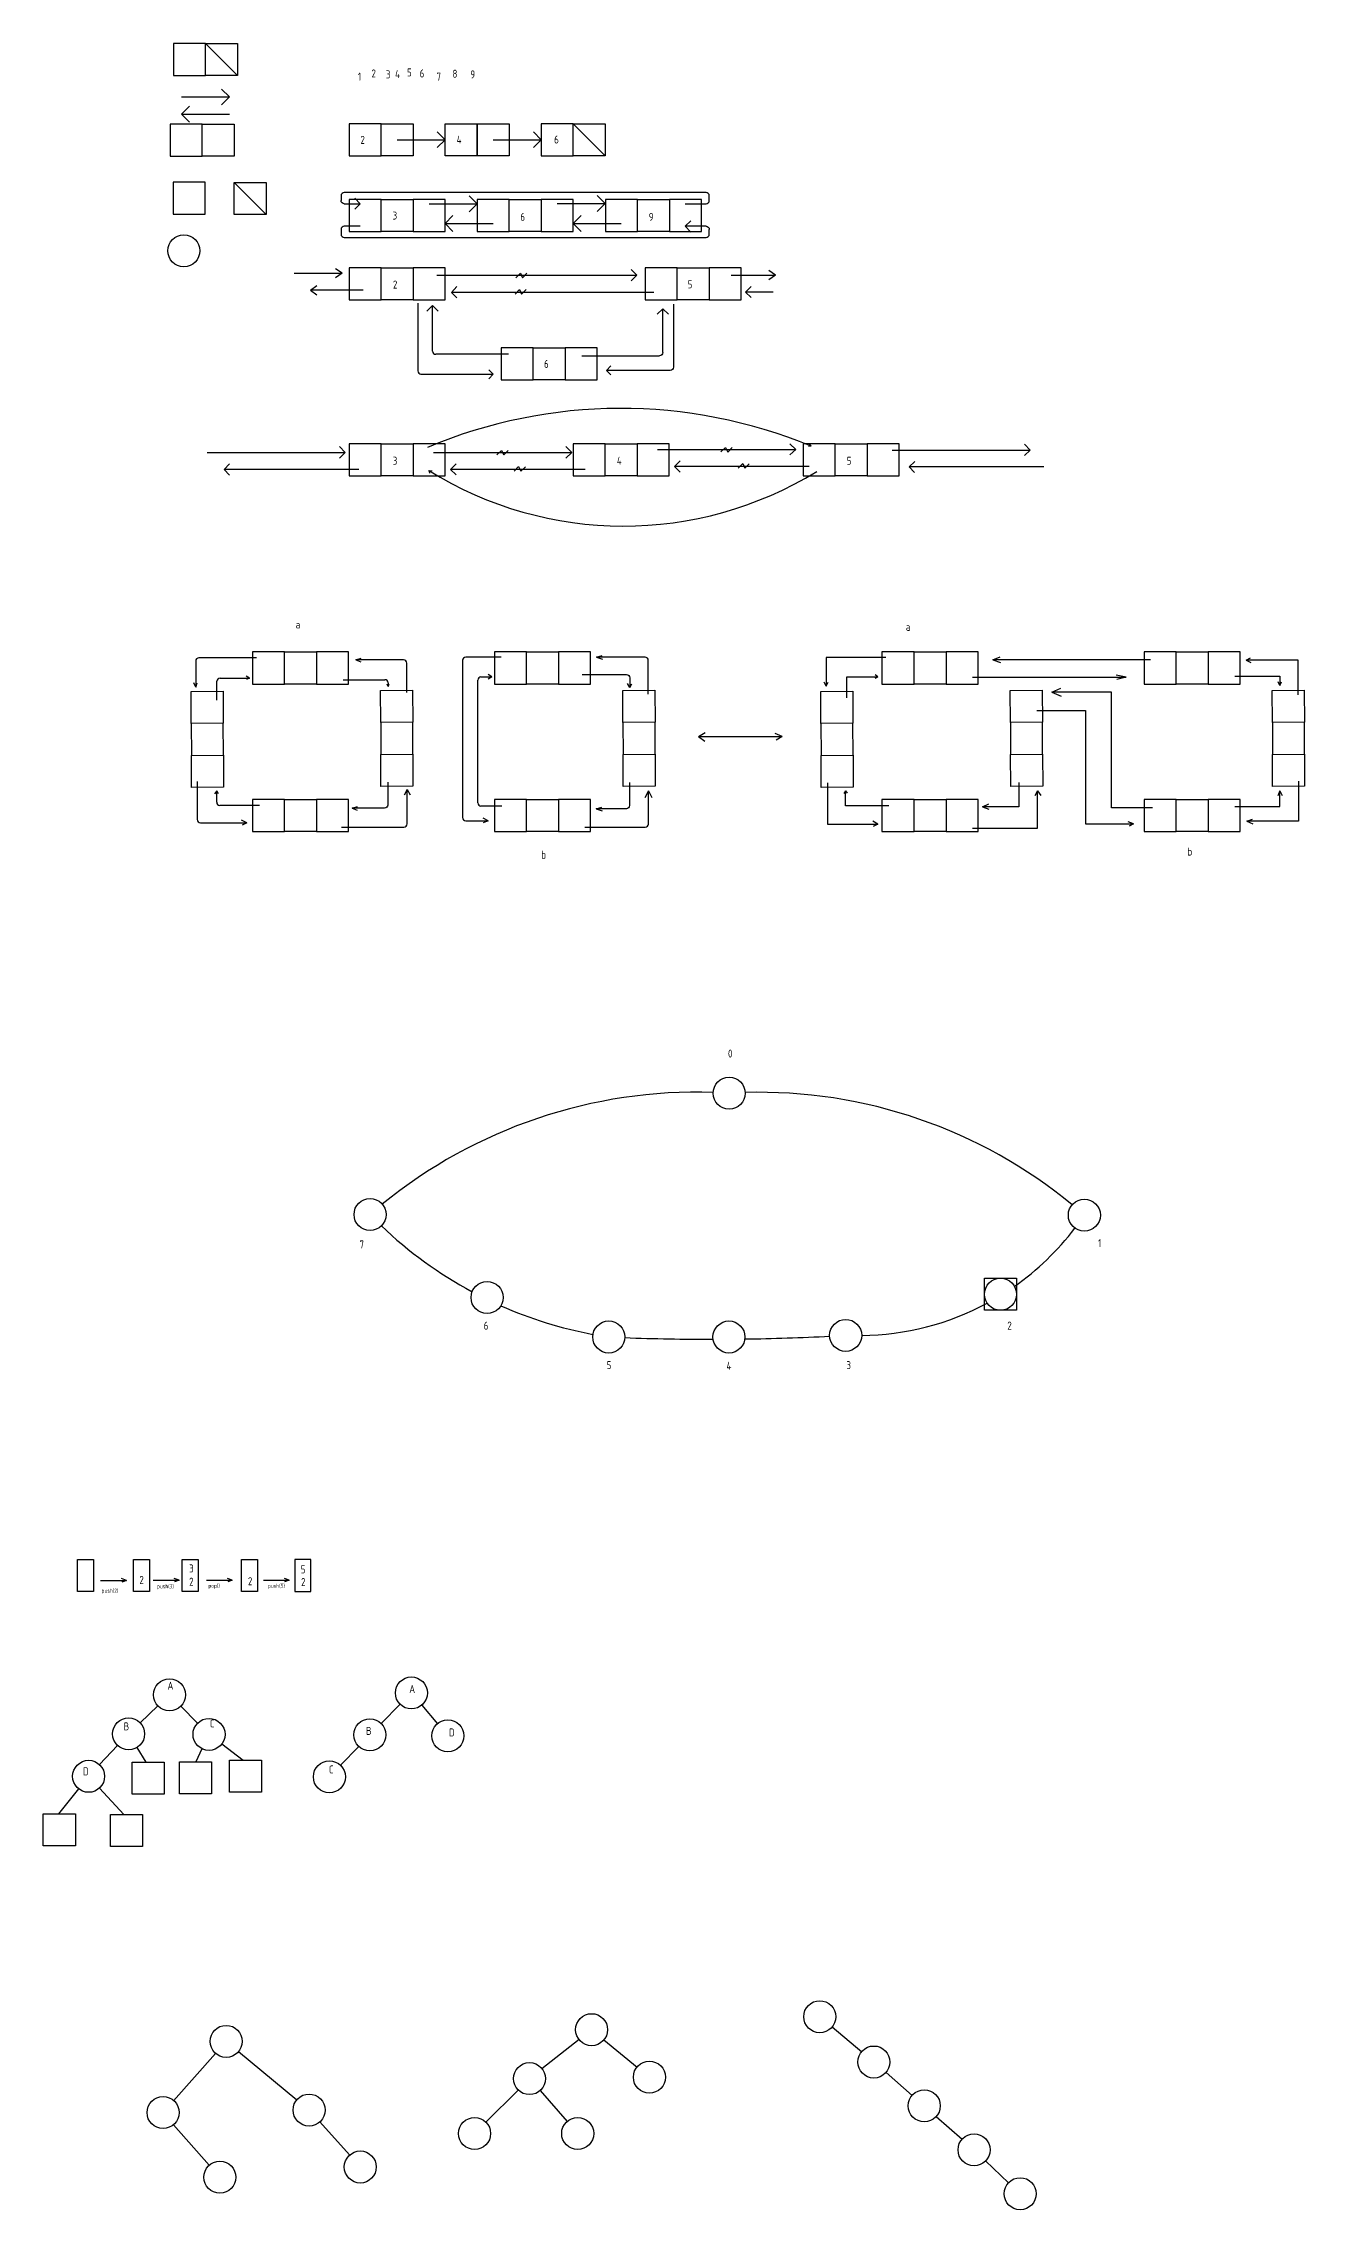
# Model space of a CAD drawing. Header units: millimetres. Extents: x -3721 to 5969, y -28524 to 702.
# Drawn here: x -1910 to 5969, y -12834 to 702 of the extents above; entities that cross this region are included whole.
import ezdxf

# ---------------------------------------------------------------- set-up
doc = ezdxf.new("R2010")
doc.units = ezdxf.units.MM
doc.styles.add('ГОСТ 2.304', font='CS_Gost2304.shx')

msp = doc.modelspace()

# ---------------------------------------------------------------- linework, layer by layer
at = {"ltscale": 100}
for p, q in [((-897, 702), (-697, 502)), ((-747, 367), (-796, 416)), ((-1047, 367), (-747, 367)), ((-1047, 260), (-997, 309)), ((-747, 367), (-796, 317)), ((-1047, 260), (-747, 260)), ((-1047, 260), (-997, 210)), ((600, 100), (551, 149)), ((600, 200), (800, 200)), ((600, 0), (600, 200)), ((800, 200), (800, 0)), ((800, 200), (1000, 200)), ((800, 0), (800, 200)), ((1000, 200), (1000, 0)), ((1200, 100), (1151, 149)), ((1400, 200), (1600, 0)), ((300, 100), (600, 100)), ((600, 100), (551, 51)), ((800, 0), (600, 0)), ((1000, 0), (800, 0)), ((900, 100), (1200, 100)), ((1200, 100), (1151, 51)), ((-718, -167), (-518, -367)), ((-50, -250), (-50, -280)), ((2230, -230), (-30, -230)), ((70, -300), (35, -265)), ((800, -301), (751, -251)), ((1600, -298), (1550, -249)), ((2250, -280), (2250, -250)), ((-30, -300), (70, -300)), ((70, -300), (35, -335)), ((500, -301), (800, -301)), ((600, -423), (649, -374)), ((800, -301), (751, -350)), ((1300, -298), (1600, -298)), ((1400, -423), (1449, -374)), ((1600, -298), (1550, -348)), ((2100, -300), (2230, -300)), ((2100, -441), (2135, -406)), ((-50, -461), (-50, -491)), ((70, -441), (-30, -441)), ((-30, -511), (2230, -511)), ((600, -423), (900, -423)), ((600, -423), (649, -473)), ((1400, -423), (1700, -423)), ((1400, -423), (1449, -473)), ((2230, -441), (2100, -441)), ((2100, -441), (2135, -477)), ((2250, -491), (2250, -461)), ((-343, -735), (-43, -735)), ((-242, -840), (-201, -812)), ((-43, -735), (-84, -706)), ((-43, -735), (-84, -763)), ((549, -746), (1797, -746)), ((1041, -763), (1070, -734)), ((1070, -734), (1083, -763)), ((1083, -763), (1111, -735)), ((1797, -746), (1762, -711)), ((1797, -746), (1762, -782)), ((2387, -747), (2664, -747)), ((2664, -747), (2623, -718)), ((2664, -747), (2623, -775)), ((89, -840), (-242, -840)), ((-242, -840), (-201, -869)), ((429, -921), (429, -1345)), ((521, -936), (486, -972)), ((521, -1221), (521, -936)), ((521, -936), (557, -972)), ((639, -854), (674, -818)), ((1903, -854), (639, -854)), ((639, -854), (674, -889)), ((1037, -865), (1065, -837)), ((1065, -837), (1078, -865)), ((1078, -865), (1107, -837)), ((2026, -928), (2026, -1322)), ((2476, -852), (2511, -817)), ((2649, -852), (2476, -852)), ((2476, -852), (2511, -887)), ((1960, -956), (1924, -991)), ((1960, -1230), (1960, -956)), ((1960, -956), (1995, -991)), ((996, -1241), (541, -1241)), ((900, -1365), (872, -1337)), ((1454, -1250), (1940, -1250)), ((1607, -1342), (1635, -1314)), ((2006, -1342), (1607, -1342)), ((1607, -1342), (1635, -1370)), ((449, -1365), (900, -1365)), ((900, -1365), (872, -1394)), ((-887, -1854), (-24, -1854)), ((-24, -1854), (-59, -1818)), ((-24, -1854), (-59, -1889)), ((527, -1854), (1391, -1854)), ((924, -1870), (952, -1842)), ((952, -1842), (966, -1870)), ((966, -1870), (994, -1842)), ((1391, -1854), (1355, -1818)), ((1391, -1854), (1355, -1889)), ((1927, -1835), (2790, -1835)), ((2323, -1851), (2351, -1823)), ((2351, -1823), (2365, -1852)), ((2365, -1852), (2393, -1824)), ((2790, -1835), (2754, -1800)), ((2790, -1835), (2754, -1870)), ((2886, -1815), (2870, -1817)), ((2886, -1815), (2878, -1803)), ((3392, -1839), (4255, -1839)), ((4255, -1839), (4220, -1803)), ((4255, -1839), (4220, -1874)), ((-781, -1960), (-746, -1925)), ((61, -1960), (-781, -1960)), ((-781, -1960), (-746, -1996)), ((498, -1967), (503, -1983)), ((498, -1967), (519, -1969)), ((633, -1960), (669, -1925)), ((1475, -1960), (633, -1960)), ((633, -1960), (669, -1995)), ((1031, -1971), (1059, -1943)), ((1059, -1943), (1073, -1972)), ((1073, -1972), (1101, -1944)), ((2033, -1941), (2068, -1906)), ((2875, -1941), (2033, -1941)), ((2033, -1941), (2068, -1977)), ((2430, -1953), (2459, -1924)), ((2459, -1924), (2472, -1953)), ((2472, -1953), (2500, -1925)), ((3498, -1945), (3534, -1910)), ((4340, -1945), (3498, -1945)), ((3498, -1945), (3533, -1980)), ((-958, -3157), (-958, -3321)), ((-578, -3137), (-938, -3137)), ((42, -3150), (75, -3139)), ((340, -3150), (42, -3150)), ((42, -3150), (74, -3162)), ((360, -3355), (360, -3170)), ((709, -3153), (709, -4136)), ((950, -3133), (729, -3133)), ((892, -3257), (869, -3241)), ((1456, -3242), (1733, -3242)), ((1545, -3134), (1580, -3122)), ((1849, -3134), (1545, -3134)), ((1545, -3134), (1582, -3146)), ((1869, -3364), (1869, -3154)), ((3353, -3135), (2981, -3135)), ((2981, -3135), (2981, -3315)), ((3303, -3256), (3286, -3244)), ((4021, -3150), (4068, -3131)), ((5007, -3150), (4021, -3150)), ((4021, -3150), (4070, -3167)), ((4854, -3259), (4791, -3245)), ((5603, -3152), (5631, -3138)), ((5928, -3152), (5603, -3152)), ((5603, -3152), (5632, -3166)), ((5928, -3368), (5928, -3152)), ((-958, -3321), (-970, -3294)), ((-958, -3321), (-948, -3294)), ((-826, -3402), (-826, -3284)), ((-806, -3264), (-623, -3264)), ((-623, -3264), (-642, -3253)), ((-623, -3264), (-640, -3273)), ((-36, -3274), (224, -3274)), ((244, -3316), (238, -3302)), ((244, -3294), (244, -3316)), ((244, -3316), (250, -3302)), ((804, -4044), (804, -3277)), ((824, -3257), (892, -3257)), ((892, -3257), (868, -3271)), ((1753, -3322), (1740, -3297)), ((1753, -3262), (1753, -3322)), ((1753, -3322), (1766, -3299)), ((2981, -3315), (2968, -3289)), ((2981, -3315), (2993, -3290)), ((3109, -3388), (3109, -3256)), ((3109, -3256), (3303, -3256)), ((3303, -3256), (3287, -3266)), ((3894, -3259), (4854, -3259)), ((4389, -3353), (4446, -3328)), ((4762, -3353), (4389, -3353)), ((4389, -3353), (4448, -3378)), ((4762, -4075), (4762, -3353)), ((4854, -3259), (4796, -3273)), ((5533, -3251), (5814, -3251)), ((5814, -3310), (5804, -3287)), ((5814, -3251), (5814, -3310)), ((5814, -3310), (5824, -3287)), ((4296, -3466), (4600, -3466)), ((4600, -3466), (4600, -4175)), ((2183, -3630), (2225, -3604)), ((2183, -3630), (2705, -3630)), ((2183, -3630), (2223, -3658)), ((2705, -3630), (2661, -3611)), ((2705, -3630), (2667, -3651)), ((-949, -3911), (-949, -4148)), ((242, -3915), (242, -4057)), ((1752, -3916), (1752, -4061)), ((2988, -3918), (2988, -4176)), ((4183, -3916), (4183, -4068)), ((5931, -3909), (5931, -4158)), ((-827, -3968), (-840, -3987)), ((-827, -4040), (-827, -3968)), ((-827, -3968), (-817, -3986)), ((-560, -4060), (-807, -4060)), ((363, -3960), (345, -3996)), ((363, -4175), (363, -3960)), ((363, -3960), (382, -3994)), ((1870, -3968), (1847, -4012)), ((1870, -4176), (1870, -3968)), ((1870, -3968), (1892, -4010)), ((3101, -3968), (3091, -3986)), ((3101, -4062), (3101, -3968)), ((3101, -3968), (3111, -3984)), ((3956, -4068), (3996, -4050)), ((4301, -3969), (4283, -3999)), ((4301, -4202), (4301, -3969)), ((4301, -3969), (4321, -3997)), ((5814, -3969), (5801, -3999)), ((5814, -4066), (5814, -3969)), ((5814, -3969), (5829, -3997)), ((-929, -4168), (-639, -4168)), ((-639, -4168), (-671, -4152)), ((-639, -4168), (-668, -4182)), ((-47, -4195), (343, -4195)), ((19, -4077), (52, -4066)), ((222, -4077), (19, -4077)), ((19, -4077), (51, -4090)), ((729, -4156), (869, -4156)), ((955, -4064), (824, -4064)), ((869, -4156), (838, -4139)), ((869, -4156), (838, -4168)), ((1544, -4081), (1579, -4070)), ((1732, -4081), (1544, -4081)), ((1544, -4081), (1580, -4094)), ((2988, -4176), (3303, -4176)), ((3372, -4062), (3101, -4062)), ((3303, -4176), (3271, -4159)), ((3303, -4176), (3274, -4192)), ((4183, -4068), (3956, -4068)), ((3956, -4068), (3997, -4083)), ((4600, -4175), (4900, -4175)), ((5018, -4075), (4762, -4075)), ((4900, -4175), (4867, -4163)), ((4900, -4175), (4872, -4190)), ((5534, -4066), (5814, -4066)), ((5609, -4158), (5644, -4145)), ((5931, -4158), (5609, -4158)), ((5609, -4158), (5645, -4174)), ((1472, -4196), (1850, -4196)), ((3894, -4202), (4301, -4202)), ((-1552, -8902), (-1391, -8902)), ((-1391, -8902), (-1421, -8891)), ((-1391, -8902), (-1420, -8912)), ((-1223, -8901), (-1062, -8901)), ((-1062, -8901), (-1092, -8889)), ((-1062, -8901), (-1091, -8911)), ((-890, -8901), (-730, -8901)), ((-730, -8901), (-759, -8889)), ((-730, -8901), (-758, -8911)), ((-534, -8901), (-374, -8901)), ((-374, -8901), (-404, -8889)), ((-374, -8901), (-403, -8911)), ((-1194, -9686), (-1305, -9792)), ((-1051, -9688), (-946, -9793)), ((319, -9676), (200, -9796)), ((454, -9681), (553, -9797)), ((-1446, -9933), (-1559, -10053)), ((-1325, -9946), (-1270, -10038)), ((-919, -9954), (-958, -10035)), ((-795, -9924), (-662, -10026)), ((61, -9939), (-53, -10057)), ((-1690, -10204), (-1816, -10361)), ((-1559, -10199), (-1408, -10364)), ((1437, -11771), (1205, -11953)), ((1592, -11773), (1799, -11943)), ((3017, -11692), (3202, -11847)), ((-834, -11857), (-1096, -12153)), ((-691, -11846), (-327, -12147)), ((3354, -11977), (3518, -12120)), ((1056, -12086), (855, -12287)), ((1193, -12090), (1362, -12283)), ((-1096, -12303), (-873, -12556)), ((-183, -12285), (3, -12492)), ((3668, -12252), (3829, -12393)), ((3976, -12529), (4119, -12665))]:
    msp.add_line(p, q, dxfattribs=at)
for points in [[(-1097, 502), (-897, 502), (-897, 702), (-1097, 702)], [(-897, 702), (-697, 702), (-697, 502), (-897, 502)], [(-1118, -3), (-918, -3), (-918, 197), (-1118, 197)], [(-918, 197), (-718, 197), (-718, -3), (-918, -3)], [(0, 0), (200, 0), (200, 200), (0, 200)], [(200, 200), (400, 200), (400, 0), (200, 0)], [(1200, 0), (1400, 0), (1400, 200), (1200, 200)], [(1400, 200), (1600, 200), (1600, 0), (1400, 0)], [(-1099, -366), (-899, -366), (-899, -166), (-1099, -166)], [(-718, -167), (-518, -167), (-518, -367), (-718, -367)], [(0, -473), (200, -473), (200, -273), (0, -273)], [(200, -273), (400, -273), (400, -473), (200, -473)], [(400, -473), (600, -473), (600, -273), (400, -273)], [(800, -473), (1000, -473), (1000, -273), (800, -273)], [(1000, -273), (1200, -273), (1200, -473), (1000, -473)], [(1200, -473), (1400, -473), (1400, -273), (1200, -273)], [(1601, -473), (1801, -473), (1801, -273), (1601, -273)], [(1801, -273), (2001, -273), (2001, -473), (1801, -473)], [(2001, -473), (2201, -473), (2201, -273), (2001, -273)], [(0, -900), (200, -900), (200, -700), (0, -700)], [(200, -700), (400, -700), (400, -900), (200, -900)], [(400, -900), (600, -900), (600, -700), (400, -700)], [(1850, -900), (2050, -900), (2050, -700), (1850, -700)], [(2050, -700), (2250, -700), (2250, -900), (2050, -900)], [(2250, -900), (2450, -900), (2450, -700), (2250, -700)], [(950, -1400), (1150, -1400), (1150, -1200), (950, -1200)], [(1150, -1200), (1350, -1200), (1350, -1400), (1150, -1400)], [(1350, -1400), (1550, -1400), (1550, -1200), (1350, -1200)], [(0, -2000), (200, -2000), (200, -1800), (0, -1800)], [(200, -1800), (400, -1800), (400, -2000), (200, -2000)], [(400, -2000), (600, -2000), (600, -1800), (400, -1800)], [(1400, -2000), (1600, -2000), (1600, -1800), (1400, -1800)], [(1600, -1800), (1800, -1800), (1800, -2000), (1600, -2000)], [(1800, -2000), (2000, -2000), (2000, -1800), (1800, -1800)], [(2836, -2000), (3036, -2000), (3036, -1800), (2836, -1800)], [(3036, -1800), (3236, -1800), (3236, -2000), (3036, -2000)], [(3236, -2000), (3436, -2000), (3436, -1800), (3236, -1800)], [(-604, -3301), (-404, -3301), (-404, -3101), (-604, -3101)], [(-404, -3101), (-204, -3101), (-204, -3301), (-404, -3301)], [(-204, -3301), (-4, -3301), (-4, -3101), (-204, -3101)], [(909, -3301), (1109, -3301), (1109, -3101), (909, -3101)], [(1109, -3101), (1309, -3101), (1309, -3301), (1109, -3301)], [(1309, -3301), (1509, -3301), (1509, -3101), (1309, -3101)], [(3329, -3301), (3529, -3301), (3529, -3101), (3329, -3101)], [(3529, -3101), (3729, -3101), (3729, -3301), (3529, -3301)], [(3729, -3301), (3929, -3301), (3929, -3101), (3729, -3101)], [(4966, -3301), (5166, -3301), (5166, -3101), (4966, -3101)], [(5166, -3101), (5366, -3101), (5366, -3301), (5166, -3301)], [(5366, -3301), (5566, -3301), (5566, -3101), (5366, -3101)], [(-787, -3346), (-786, -3546), (-986, -3547), (-987, -3347)], [(397, -3340), (398, -3540), (198, -3541), (197, -3341)], [(1910, -3340), (1911, -3540), (1711, -3541), (1710, -3341)], [(3147, -3346), (3147, -3546), (2947, -3547), (2947, -3347)], [(4330, -3340), (4331, -3540), (4131, -3541), (4130, -3341)], [(5967, -3340), (5968, -3540), (5768, -3541), (5767, -3341)], [(-986, -3547), (-985, -3747), (-785, -3746), (-786, -3546)], [(198, -3541), (199, -3741), (399, -3740), (398, -3540)], [(1711, -3541), (1712, -3741), (1912, -3740), (1911, -3540)], [(2947, -3547), (2948, -3747), (3148, -3746), (3147, -3546)], [(4131, -3541), (4132, -3741), (4332, -3740), (4331, -3540)], [(5768, -3541), (5768, -3741), (5968, -3740), (5968, -3540)], [(-785, -3746), (-784, -3946), (-984, -3947), (-985, -3747)], [(399, -3740), (399, -3940), (199, -3941), (199, -3741)], [(1912, -3740), (1913, -3940), (1713, -3941), (1712, -3741)], [(3148, -3746), (3149, -3946), (2949, -3947), (2948, -3747)], [(4332, -3740), (4333, -3940), (4133, -3941), (4132, -3741)], [(5968, -3740), (5969, -3940), (5769, -3941), (5768, -3741)], [(-604, -4223), (-404, -4223), (-404, -4023), (-604, -4023)], [(-404, -4023), (-204, -4023), (-204, -4223), (-404, -4223)], [(-204, -4223), (-4, -4223), (-4, -4023), (-204, -4023)], [(909, -4223), (1109, -4223), (1109, -4023), (909, -4023)], [(1109, -4023), (1309, -4023), (1309, -4223), (1109, -4223)], [(1309, -4223), (1509, -4223), (1509, -4023), (1309, -4023)], [(3329, -4223), (3529, -4223), (3529, -4023), (3329, -4023)], [(3529, -4023), (3729, -4023), (3729, -4223), (3529, -4223)], [(3729, -4223), (3929, -4223), (3929, -4023), (3729, -4023)], [(4966, -4223), (5166, -4223), (5166, -4023), (4966, -4023)], [(5166, -4023), (5366, -4023), (5366, -4223), (5166, -4223)], [(5366, -4223), (5566, -4223), (5566, -4023), (5366, -4023)], [(4169, -7214), (3969, -7214), (3969, -7014), (4169, -7014)], [(-1697, -8771), (-1597, -8771), (-1597, -8971), (-1697, -8971)], [(-1347, -8771), (-1247, -8771), (-1247, -8971), (-1347, -8971)], [(-1042, -8771), (-942, -8771), (-942, -8971), (-1042, -8971)], [(-672, -8771), (-572, -8771), (-572, -8971), (-672, -8971)], [(-338, -8971), (-238, -8971), (-238, -8771), (-338, -8771)], [(-1356, -10038), (-1156, -10038), (-1156, -10238), (-1356, -10238)], [(-1060, -10035), (-860, -10035), (-860, -10235), (-1060, -10235)], [(-747, -10026), (-547, -10026), (-547, -10226), (-747, -10226)], [(-1910, -10361), (-1710, -10361), (-1710, -10561), (-1910, -10561)], [(-1490, -10364), (-1290, -10364), (-1290, -10564), (-1490, -10564)]]:
    msp.add_lwpolyline(points, close=True, dxfattribs=at)
for centre in [(-1032, -594), (2374, -5858), (131, -6616), (4593, -6620), (862, -7134), (4069, -7114), (1622, -7381), (2373, -7381), (3102, -7371), (-1122, -9617), (389, -9605), (-1377, -9861), (-875, -9864), (130, -9867), (617, -9873), (-1627, -10126), (-123, -10129), (1515, -11709), (2940, -11628), (-768, -11782), (1876, -12006), (3278, -11911), (1127, -12015), (-1162, -12227), (-250, -12211), (3593, -12185), (784, -12358), (1428, -12358), (3904, -12460), (-807, -12631), (70, -12567), (4192, -12734)]:
    msp.add_circle(centre, 100, dxfattribs=at)
for centre, radius, start, end in [((-30, -250), 20, 90, 180), ((2230, -250), 20, 0, 90), ((2230, -280), 20, 270, 0), ((-30, -461), 20, 90, 180), ((-30, -491), 20, 180, 270), ((2230, -491), 20, 270, 0), ((449, -1345), 20, 180, 270), ((541, -1221), 20, 180, 270), ((1697, -4687), 3108, 67.5177, 112.8726), ((1714, -8), 2306, 238.188, 301.5872), ((-938, -3157), 20, 90, 180), ((340, -3170), 20, 0, 90), ((729, -3153), 20, 90, 180), ((1849, -3154), 20, 0, 90), ((-806, -3284), 20, 90, 180), ((224, -3294), 20, 0, 90), ((824, -3277), 20, 90, 180), ((-807, -4040), 20, 180, 270), ((824, -4044), 20, 180, 270), ((-929, -4148), 20, 180, 270), ((343, -4175), 20, 270, 0), ((729, -4136), 20, 180, 270), ((1850, -4176), 20, 270, 0), ((2175, -8967), 3116, 88.1887, 129.1706), ((2559, -8929), 3077, 50.4728, 91.5814), ((2008, -4793), 2617, 226.3489, 241.7312), ((3182, -5674), 1698, 304.9885, 322.7705), ((3182, -5674), 1698, 270.6753, 298.2462), ((2008, -4793), 2617, 246.0979, 259.334), ((2260, 7322), 14717, 267.9046, 270.0518), ((2260, 7322), 14717, 270.8238, 272.8911)]:
    msp.add_arc(centre, radius, start, end, dxfattribs=at)
at = {"ltscale": 100, "extrusion": (0, 0, -1)}
for centre, start, end in [((30, -280), 270, 0), ((-2230, -461), 90, 180), ((-1940, -1230), 180, 270), ((-2006, -1322), 180, 270), ((-1733, -3262), 90, 180), ((-222, -4057), 180, 270), ((-1732, -4061), 180, 270)]:
    msp.add_arc(centre, 20, start, end, dxfattribs=at)

# ---------------------------------------------------------------- texts
at = {"ltscale": 100, "style": 'ГОСТ 2.304'}
for s, height, p in [('5', 50, (362, 495)), ('1', 50, (55, 469)), ('2', 50, (140, 489)), ('3', 50, (230, 483)), ('4', 50, (287, 485)), ('6', 50, (441, 489)), ('7', 50, (546, 469)), ('8', 50, (646, 487)), ('9', 50, (758, 483)), ('2', 50, (71, 74)), ('4', 50, (672, 76)), ('6', 50, (1281, 76)), ('3', 50, (272, -399)), ('6', 50, (1070, -407)), ('9', 50, (1872, -407)), ('2', 50, (274, -830)), ('5', 50, (2115, -829)), ('6', 50, (1218, -1326)), ('3', 50, (273, -1931)), ('4', 50, (1673, -1931)), ('5', 50, (3109, -1931)), ('a', 50, (-334, -2954)), ('a', 50, (3478, -2969)), ('b', 50, (5237, -4373)), ('b', 50, (1201, -4393)), ('0', 50, (2367, -5635)), ('7', 50, (65, -6828)), ('1', 50, (4679, -6819)), ('6', 50, (841, -7335)), ('2', 50, (4112, -7335)), ('5', 50, (1609, -7582)), ('4', 50, (2358, -7586)), ('3', 50, (3107, -7582)), ('2', 50, (-1310, -8924)), ('push(3)', 25, (-1200, -8951)), ('3', 50, (-999, -8852)), ('2', 50, (-999, -8935)), ('pop()', 25, (-879, -8947)), ('2', 50, (-632, -8932)), ('push(5)', 25, (-507, -8948)), ('5', 50, (-302, -8858)), ('2', 50, (-300, -8937)), ('push(2)', 25, (-1546, -8978)), ('A', 50, (-1134, -9584)), ('A', 50, (376, -9605)), ('B', 50, (-1408, -9839)), ('C', 50, (-870, -9821)), ('B ', 50, (106, -9867)), ('D', 50, (624, -9877)), ('D', 50, (-1662, -10120)), ('C', 50, (-126, -10108))]:
    msp.add_text(s, height=height, dxfattribs=at).set_placement(p)

doc.saveas('drawing.dxf')
